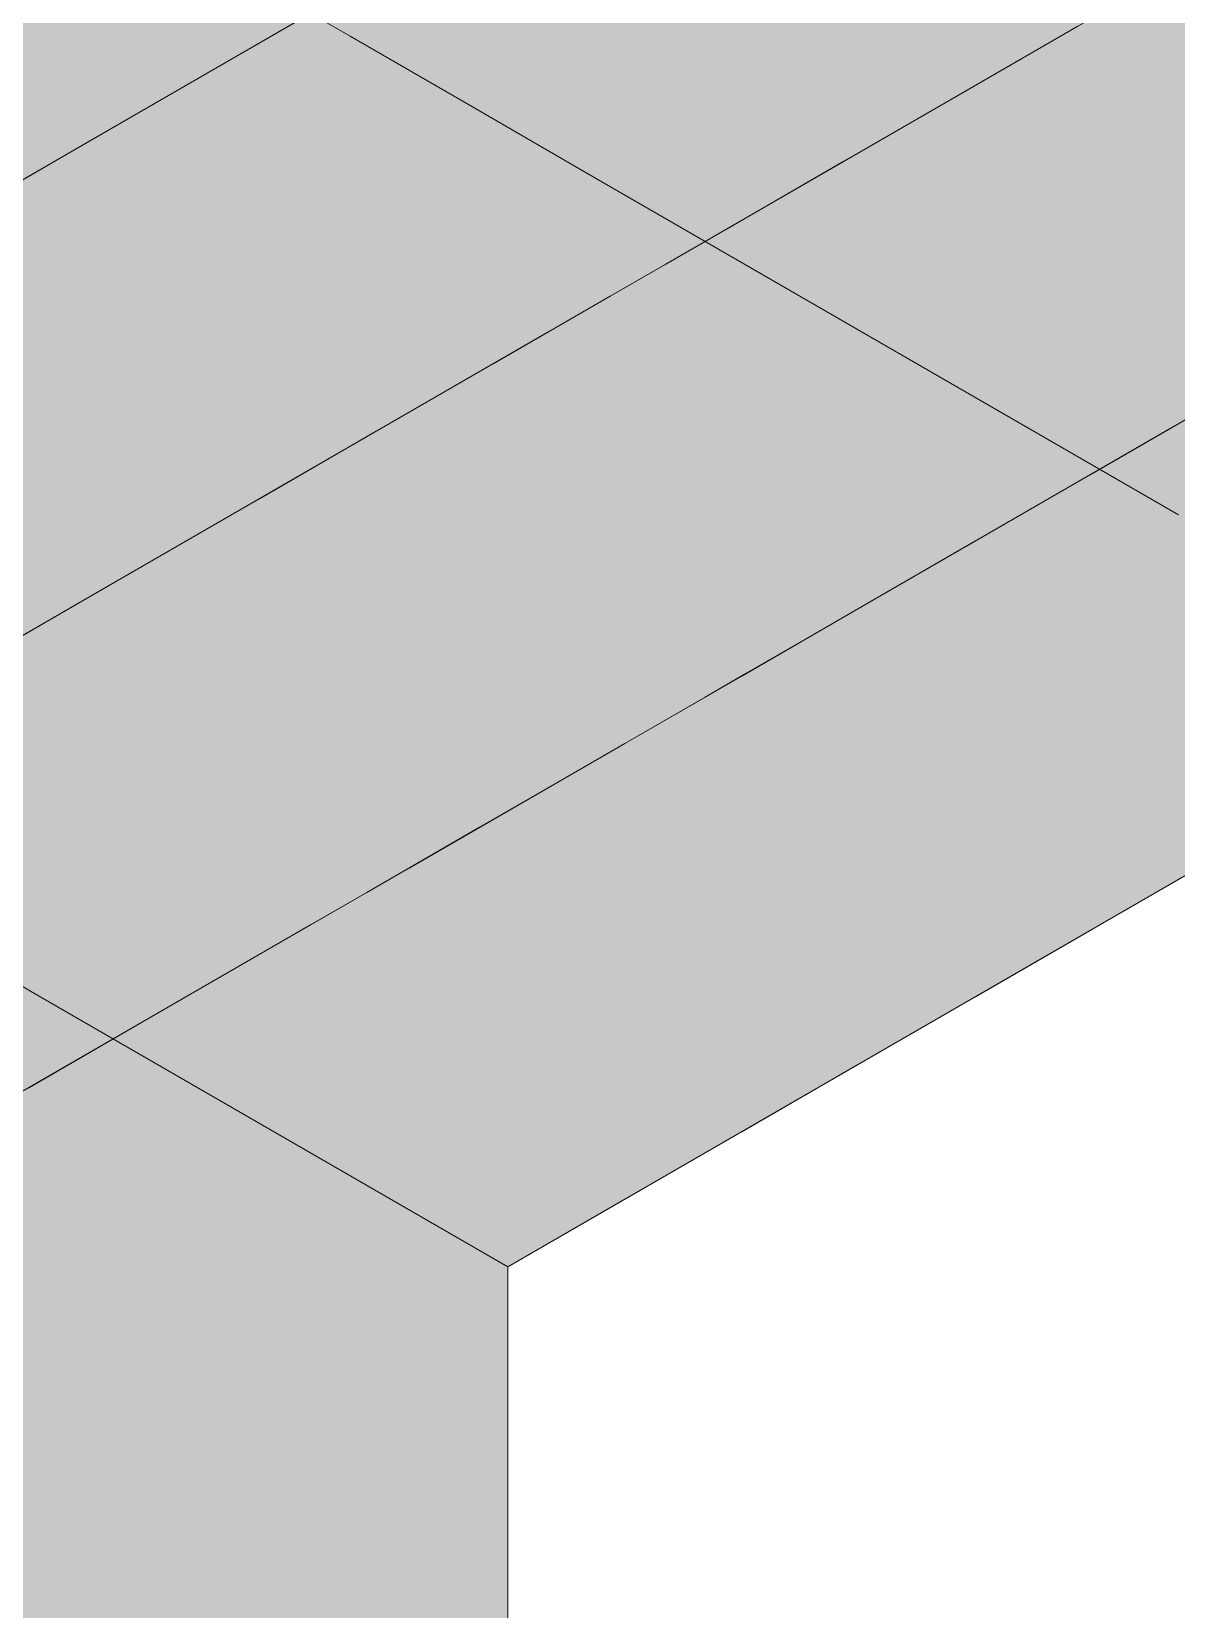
# Model space of a CAD drawing. Header units: metres. Extents: x 0 to 8.41, y 0 to 5.94.
# Drawn here: x 2.4636 to 2.7149, y 4.0548 to 4.401 of the extents above; entities that cross this region are included whole.
import ezdxf

# ---------------------------------------------------------------- set-up
doc = ezdxf.new("R2010")
doc.units = ezdxf.units.M
doc.header["$LTSCALE"] = 0.25
doc.layers.add('ISO-3D', color=7, linetype='CONTINUOUS', lineweight=13)
doc.layers.add('ISO-3D-ARISTAS', color=250, linetype='CONTINUOUS', lineweight=13)

msp = doc.modelspace()

# ---------------------------------------------------------------- linework, layer by layer
at = {"layer": 'ISO-3D', "true_color": 0x9e9d98}
for points in [[(2.53347, 4.4), (2.50749, 4.415), (2.53347, 4.42812), (2.50749, 4.44312)], [(2.58543, 4.39812), (2.55945, 4.41312), (2.58543, 4.42625), (2.55945, 4.44125)], [(2.63739, 4.39625), (2.61141, 4.41125), (2.63739, 4.42437), (2.61141, 4.43937)], [(2.68935, 4.39438), (2.66337, 4.40937), (2.68935, 4.4225), (2.66337, 4.4375)], [(2.55945, 4.385), (2.53347, 4.4), (2.55945, 4.41312), (2.53347, 4.42812)], [(2.61141, 4.38312), (2.58543, 4.39812), (2.61141, 4.41125), (2.58543, 4.42625)], [(2.66337, 4.38125), (2.63739, 4.39625), (2.66337, 4.40937), (2.63739, 4.42437)], [(2.71533, 4.37937), (2.68935, 4.39438), (2.71533, 4.4075), (2.68935, 4.4225)], [(2.58543, 4.37), (2.55945, 4.385), (2.58543, 4.39812), (2.55945, 4.41312)], [(2.63739, 4.36813), (2.61141, 4.38312), (2.63739, 4.39625), (2.61141, 4.41125)], [(2.68935, 4.36625), (2.66337, 4.38125), (2.68935, 4.39438), (2.66337, 4.40937)], [(2.61141, 4.355), (2.58543, 4.37), (2.61141, 4.38312), (2.58543, 4.39812)], [(2.66337, 4.35312), (2.63739, 4.36813), (2.66337, 4.38125), (2.63739, 4.39625)], [(2.71533, 4.35125), (2.68935, 4.36625), (2.71533, 4.37937), (2.68935, 4.39438)], [(2.63739, 4.34), (2.61141, 4.355), (2.63739, 4.36813), (2.61141, 4.38312)], [(2.68935, 4.33812), (2.66337, 4.35312), (2.68935, 4.36625), (2.66337, 4.38125)], [(2.66337, 4.325), (2.63739, 4.34), (2.66337, 4.35312), (2.63739, 4.36813)], [(2.71533, 4.32312), (2.68935, 4.33812), (2.71533, 4.35125), (2.68935, 4.36625)], [(2.68935, 4.31), (2.66337, 4.325), (2.68935, 4.33812), (2.66337, 4.35312)], [(2.71533, 4.295), (2.68935, 4.31), (2.71533, 4.32312), (2.68935, 4.33812)], [(2.46419, 4.165), (2.43821, 4.18), (2.46419, 4.19), (2.43821, 4.205)], [(2.49017, 4.15), (2.46419, 4.165), (2.49017, 4.175), (2.46419, 4.19)], [(2.46419, 4.14), (2.43821, 4.155), (2.46419, 4.165), (2.43821, 4.18)], [(2.51615, 4.135), (2.49017, 4.15), (2.51615, 4.16), (2.49017, 4.175)], [(2.49017, 4.125), (2.46419, 4.14), (2.49017, 4.15), (2.46419, 4.165)], [(2.54213, 4.12), (2.51615, 4.135), (2.54213, 4.145), (2.51615, 4.16)], [(2.46419, 4.115), (2.43821, 4.13), (2.46419, 4.14), (2.43821, 4.155)], [(2.51615, 4.11), (2.49017, 4.125), (2.51615, 4.135), (2.49017, 4.15)], [(2.56811, 4.105), (2.54213, 4.12), (2.56811, 4.13), (2.54213, 4.145)], [(2.49017, 4.1), (2.46419, 4.115), (2.49017, 4.125), (2.46419, 4.14)], [(2.54213, 4.095), (2.51615, 4.11), (2.54213, 4.12), (2.51615, 4.135)], [(2.46419, 4.09), (2.43821, 4.105), (2.46419, 4.115), (2.43821, 4.13)], [(2.51615, 4.085), (2.49017, 4.1), (2.51615, 4.11), (2.49017, 4.125)], [(2.56811, 4.08), (2.54213, 4.095), (2.56811, 4.105), (2.54213, 4.12)], [(2.49017, 4.075), (2.46419, 4.09), (2.49017, 4.1), (2.46419, 4.115)], [(2.54213, 4.07), (2.51615, 4.085), (2.54213, 4.095), (2.51615, 4.11)], [(2.46419, 4.06187), (2.43821, 4.07687), (2.46419, 4.09), (2.43821, 4.105)], [(2.51615, 4.06), (2.49017, 4.075), (2.51615, 4.085), (2.49017, 4.1)], [(2.56811, 4.055), (2.54213, 4.07), (2.56811, 4.08), (2.54213, 4.095)], [(2.49017, 4.04688), (2.46419, 4.06187), (2.49017, 4.075), (2.46419, 4.09)], [(2.54213, 4.045), (2.51615, 4.06), (2.54213, 4.07), (2.51615, 4.085)], [(2.46419, 4.03375), (2.43821, 4.04875), (2.46419, 4.06187), (2.43821, 4.07687)], [(2.51615, 4.03187), (2.49017, 4.04688), (2.51615, 4.06), (2.49017, 4.075)], [(2.56811, 4.03), (2.54213, 4.045), (2.56811, 4.055), (2.54213, 4.07)], [(2.49017, 4.01875), (2.46419, 4.03375), (2.49017, 4.04688), (2.46419, 4.06187)], [(2.54213, 4.01687), (2.51615, 4.03187), (2.54213, 4.045), (2.51615, 4.06)]]:
    msp.add_solid(points, dxfattribs=at)
at = {"layer": 'ISO-3D', "true_color": 0x8e8d88}
for points in [[(2.66754, 4.41241), (2.64188, 4.39759), (2.66754, 4.43741), (2.64188, 4.42259)], [(2.61622, 4.40778), (2.59056, 4.39296), (2.61622, 4.43278), (2.59056, 4.41796)], [(2.5649, 4.40315), (2.53924, 4.38833), (2.5649, 4.42815), (2.53924, 4.41333)], [(2.6932, 4.40222), (2.66754, 4.38741), (2.6932, 4.42722), (2.66754, 4.41241)], [(2.64188, 4.39759), (2.61622, 4.38278), (2.64188, 4.42259), (2.61622, 4.40778)], [(2.59056, 4.39296), (2.5649, 4.37815), (2.59056, 4.41796), (2.5649, 4.40315)], [(2.53924, 4.38833), (2.51358, 4.37352), (2.53924, 4.41333), (2.51358, 4.39852)], [(2.66754, 4.38741), (2.64188, 4.37259), (2.66754, 4.41241), (2.64188, 4.39759)], [(2.61622, 4.38278), (2.59056, 4.36796), (2.61622, 4.40778), (2.59056, 4.39296)], [(2.5649, 4.37815), (2.53924, 4.36333), (2.5649, 4.40315), (2.53924, 4.38833)], [(2.51358, 4.37352), (2.48792, 4.3587), (2.51358, 4.39852), (2.48792, 4.3837)], [(2.64188, 4.37259), (2.61622, 4.35778), (2.64188, 4.39759), (2.61622, 4.38278)], [(2.59056, 4.36796), (2.5649, 4.35315), (2.59056, 4.39296), (2.5649, 4.37815)], [(2.53924, 4.36333), (2.51358, 4.34852), (2.53924, 4.38833), (2.51358, 4.37352)], [(2.48792, 4.3587), (2.46226, 4.34389), (2.48792, 4.3837), (2.46226, 4.36889)], [(2.61622, 4.35778), (2.59056, 4.34296), (2.61622, 4.38278), (2.59056, 4.36796)], [(2.5649, 4.35315), (2.53924, 4.33833), (2.5649, 4.37815), (2.53924, 4.36333)], [(2.51358, 4.34852), (2.48792, 4.3337), (2.51358, 4.37352), (2.48792, 4.3587)], [(2.59056, 4.34296), (2.5649, 4.32815), (2.59056, 4.36796), (2.5649, 4.35315)], [(2.53924, 4.33833), (2.51358, 4.32352), (2.53924, 4.36333), (2.51358, 4.34852)], [(2.48792, 4.3337), (2.46226, 4.31889), (2.48792, 4.3587), (2.46226, 4.34389)], [(2.5649, 4.32815), (2.53924, 4.31333), (2.5649, 4.35315), (2.53924, 4.33833)], [(2.51358, 4.32352), (2.48792, 4.3087), (2.51358, 4.34852), (2.48792, 4.3337)], [(2.53924, 4.31333), (2.51358, 4.29852), (2.53924, 4.33833), (2.51358, 4.32352)], [(2.48792, 4.3087), (2.46226, 4.29389), (2.48792, 4.3337), (2.46226, 4.31889)], [(2.51358, 4.29852), (2.48792, 4.2837), (2.51358, 4.32352), (2.48792, 4.3087)], [(2.72207, 4.29222), (2.69641, 4.27741), (2.72207, 4.31889), (2.69641, 4.30407)], [(2.48792, 4.2837), (2.46226, 4.26889), (2.48792, 4.3087), (2.46226, 4.29389)], [(2.69641, 4.27741), (2.67075, 4.26259), (2.69641, 4.30407), (2.67075, 4.28926)], [(2.72207, 4.26556), (2.69641, 4.25074), (2.72207, 4.29222), (2.69641, 4.27741)], [(2.67075, 4.26259), (2.64509, 4.24778), (2.67075, 4.28926), (2.64509, 4.27444)], [(2.69641, 4.25074), (2.67075, 4.23593), (2.69641, 4.27741), (2.67075, 4.26259)], [(2.64509, 4.24778), (2.61943, 4.23296), (2.64509, 4.27444), (2.61943, 4.25963)], [(2.72207, 4.23889), (2.69641, 4.22407), (2.72207, 4.26556), (2.69641, 4.25074)], [(2.67075, 4.23593), (2.64509, 4.22111), (2.67075, 4.26259), (2.64509, 4.24778)], [(2.61943, 4.23296), (2.59377, 4.21815), (2.61943, 4.25963), (2.59377, 4.24481)], [(2.69641, 4.22407), (2.67075, 4.20926), (2.69641, 4.25074), (2.67075, 4.23593)], [(2.59377, 4.21815), (2.56811, 4.20333), (2.59377, 4.24481), (2.56811, 4.23)], [(2.64509, 4.22111), (2.61943, 4.2063), (2.64509, 4.24778), (2.61943, 4.23296)], [(2.72207, 4.21889), (2.69641, 4.20407), (2.72207, 4.23889), (2.69641, 4.22407)], [(2.67075, 4.20926), (2.64509, 4.19444), (2.67075, 4.23593), (2.64509, 4.22111)], [(2.61943, 4.2063), (2.59377, 4.19148), (2.61943, 4.23296), (2.59377, 4.21815)], [(2.56811, 4.20333), (2.54646, 4.19083), (2.56811, 4.23), (2.54646, 4.2175)], [(2.69641, 4.20407), (2.67075, 4.18926), (2.69641, 4.22407), (2.67075, 4.20926)], [(2.64509, 4.19444), (2.61943, 4.17963), (2.64509, 4.22111), (2.61943, 4.2063)], [(2.54646, 4.19083), (2.52481, 4.17833), (2.54646, 4.2175), (2.52481, 4.205)], [(2.59377, 4.19148), (2.56811, 4.17667), (2.59377, 4.21815), (2.56811, 4.20333)], [(2.67075, 4.18926), (2.64509, 4.17444), (2.67075, 4.20926), (2.64509, 4.19444)], [(2.52481, 4.17833), (2.50316, 4.16583), (2.52481, 4.205), (2.50316, 4.1925)], [(2.56811, 4.17667), (2.54646, 4.16417), (2.56811, 4.20333), (2.54646, 4.19083)], [(2.61943, 4.17963), (2.59377, 4.16481), (2.61943, 4.2063), (2.59377, 4.19148)], [(2.64509, 4.17444), (2.61943, 4.15963), (2.64509, 4.19444), (2.61943, 4.17963)], [(2.50316, 4.16583), (2.48151, 4.15333), (2.50316, 4.1925), (2.48151, 4.18)], [(2.54646, 4.16417), (2.52481, 4.15167), (2.54646, 4.19083), (2.52481, 4.17833)], [(2.59377, 4.16481), (2.56811, 4.15), (2.59377, 4.19148), (2.56811, 4.17667)], [(2.48151, 4.15333), (2.45986, 4.14083), (2.48151, 4.18), (2.45986, 4.1675)], [(2.61943, 4.15963), (2.59377, 4.14481), (2.61943, 4.17963), (2.59377, 4.16481)], [(2.52481, 4.15167), (2.50316, 4.13917), (2.52481, 4.17833), (2.50316, 4.16583)], [(2.56811, 4.15), (2.54646, 4.1375), (2.56811, 4.17667), (2.54646, 4.16417)], [(2.50316, 4.13917), (2.48151, 4.12667), (2.50316, 4.16583), (2.48151, 4.15333)], [(2.54646, 4.1375), (2.52481, 4.125), (2.54646, 4.16417), (2.52481, 4.15167)], [(2.59377, 4.14481), (2.56811, 4.13), (2.59377, 4.16481), (2.56811, 4.15)], [(2.48151, 4.12667), (2.45986, 4.11417), (2.48151, 4.15333), (2.45986, 4.14083)], [(2.52481, 4.125), (2.50316, 4.1125), (2.52481, 4.15167), (2.50316, 4.13917)], [(2.56811, 4.13), (2.54646, 4.1175), (2.56811, 4.15), (2.54646, 4.1375)], [(2.50316, 4.1125), (2.48151, 4.1), (2.50316, 4.13917), (2.48151, 4.12667)], [(2.54646, 4.1175), (2.52481, 4.105), (2.54646, 4.1375), (2.52481, 4.125)], [(2.56811, 4.10105), (2.54646, 4.08855), (2.56811, 4.13), (2.54646, 4.1175)], [(2.48151, 4.1), (2.45986, 4.0875), (2.48151, 4.12667), (2.45986, 4.11417)], [(2.52481, 4.105), (2.50316, 4.0925), (2.52481, 4.125), (2.50316, 4.1125)], [(2.54646, 4.08855), (2.52481, 4.07605), (2.54646, 4.1175), (2.52481, 4.105)], [(2.50316, 4.0925), (2.48151, 4.08), (2.50316, 4.1125), (2.48151, 4.1)], [(2.52481, 4.07605), (2.50316, 4.06355), (2.52481, 4.105), (2.50316, 4.0925)], [(2.48151, 4.08), (2.45986, 4.0675), (2.48151, 4.1), (2.45986, 4.0875)], [(2.56811, 4.07211), (2.54646, 4.05961), (2.56811, 4.10105), (2.54646, 4.08855)], [(2.50316, 4.06355), (2.48151, 4.05105), (2.50316, 4.0925), (2.48151, 4.08)], [(2.54646, 4.05961), (2.52481, 4.04711), (2.54646, 4.08855), (2.52481, 4.07605)], [(2.48151, 4.05105), (2.45986, 4.03855), (2.48151, 4.08), (2.45986, 4.0675)], [(2.52481, 4.04711), (2.50316, 4.03461), (2.52481, 4.07605), (2.50316, 4.06355)], [(2.56811, 4.04316), (2.54646, 4.03066), (2.56811, 4.07211), (2.54646, 4.05961)], [(2.50316, 4.03461), (2.48151, 4.02211), (2.50316, 4.06355), (2.48151, 4.05105)], [(2.54646, 4.03066), (2.52481, 4.01816), (2.54646, 4.05961), (2.52481, 4.04711)]]:
    msp.add_solid(points, dxfattribs=at)
at = {"layer": 'ISO-3D', "true_color": 0xb0aea8}
for points in [[(2.54117, 4.41444), (2.51759, 4.40083), (2.51642, 4.42873), (2.49285, 4.41512)], [(2.4945, 4.4125), (2.46852, 4.3975), (2.47285, 4.425), (2.44687, 4.41)], [(2.54213, 4.415), (2.51615, 4.4), (2.52048, 4.4275), (2.4945, 4.4125)], [(2.55512, 4.4125), (2.53347, 4.4), (2.52914, 4.4275), (2.50749, 4.415)], [(2.58948, 4.41377), (2.56591, 4.40016), (2.56474, 4.42806), (2.54117, 4.41444)], [(2.60275, 4.41), (2.5811, 4.3975), (2.57677, 4.425), (2.55512, 4.4125)], [(2.6378, 4.4131), (2.61423, 4.39948), (2.61306, 4.42738), (2.58948, 4.41377)], [(2.68612, 4.41242), (2.66255, 4.39881), (2.66138, 4.42671), (2.6378, 4.4131)], [(2.73444, 4.41175), (2.71087, 4.39813), (2.7097, 4.42603), (2.68612, 4.41242)], [(2.65038, 4.4075), (2.62873, 4.395), (2.6244, 4.4225), (2.60275, 4.41)], [(2.70667, 4.41), (2.68069, 4.395), (2.68502, 4.4225), (2.65904, 4.4075)], [(2.57677, 4.405), (2.55079, 4.39), (2.55079, 4.42), (2.52481, 4.405)], [(2.62873, 4.405), (2.60275, 4.39), (2.60275, 4.42), (2.57677, 4.405)], [(2.65904, 4.4075), (2.63306, 4.3925), (2.63739, 4.42), (2.61141, 4.405)], [(2.68069, 4.405), (2.65471, 4.39), (2.65471, 4.42), (2.62873, 4.405)], [(2.69801, 4.405), (2.67636, 4.3925), (2.67203, 4.42), (2.65038, 4.4075)], [(2.73265, 4.405), (2.70667, 4.39), (2.70667, 4.42), (2.68069, 4.405)], [(2.46927, 4.40151), (2.4457, 4.3879), (2.44453, 4.41579), (2.42095, 4.40218)], [(2.51759, 4.40083), (2.49402, 4.38722), (2.49285, 4.41512), (2.46927, 4.40151)], [(2.56378, 4.4025), (2.5378, 4.3875), (2.54213, 4.415), (2.51615, 4.4)], [(2.56591, 4.40016), (2.54233, 4.38655), (2.54117, 4.41444), (2.51759, 4.40083)], [(2.61141, 4.405), (2.58543, 4.39), (2.58976, 4.4175), (2.56378, 4.4025)], [(2.74564, 4.4025), (2.72399, 4.39), (2.71966, 4.4175), (2.69801, 4.405)], [(2.51615, 4.4), (2.49017, 4.385), (2.4945, 4.4125), (2.46852, 4.3975)], [(2.5811, 4.3975), (2.55945, 4.385), (2.55512, 4.4125), (2.53347, 4.4)], [(2.61423, 4.39948), (2.59065, 4.38587), (2.58948, 4.41377), (2.56591, 4.40016)], [(2.66255, 4.39881), (2.63897, 4.3852), (2.6378, 4.4131), (2.61423, 4.39948)], [(2.71087, 4.39813), (2.68729, 4.38452), (2.68612, 4.41242), (2.66255, 4.39881)], [(2.75918, 4.39746), (2.73561, 4.38385), (2.73444, 4.41175), (2.71087, 4.39813)], [(2.46852, 4.3975), (2.44254, 4.3825), (2.44687, 4.41), (2.42088, 4.395)], [(2.62873, 4.395), (2.60708, 4.3825), (2.60275, 4.41), (2.5811, 4.3975)], [(2.55079, 4.39), (2.52481, 4.375), (2.52481, 4.405), (2.49883, 4.39)], [(2.60275, 4.39), (2.57677, 4.375), (2.57677, 4.405), (2.55079, 4.39)], [(2.63306, 4.3925), (2.60708, 4.3775), (2.61141, 4.405), (2.58543, 4.39)], [(2.65471, 4.39), (2.62873, 4.375), (2.62873, 4.405), (2.60275, 4.39)], [(2.67636, 4.3925), (2.65471, 4.38), (2.65038, 4.4075), (2.62873, 4.395)], [(2.68069, 4.395), (2.65471, 4.38), (2.65904, 4.4075), (2.63306, 4.3925)], [(2.70667, 4.39), (2.68069, 4.375), (2.68069, 4.405), (2.65471, 4.39)], [(2.72399, 4.39), (2.70234, 4.3775), (2.69801, 4.405), (2.67636, 4.3925)], [(2.75863, 4.39), (2.73265, 4.375), (2.73265, 4.405), (2.70667, 4.39)], [(2.49402, 4.38722), (2.47044, 4.37361), (2.46927, 4.40151), (2.4457, 4.3879)], [(2.54233, 4.38655), (2.51876, 4.37294), (2.51759, 4.40083), (2.49402, 4.38722)], [(2.58543, 4.39), (2.55945, 4.375), (2.56378, 4.4025), (2.5378, 4.3875)], [(2.49017, 4.385), (2.46419, 4.37), (2.46852, 4.3975), (2.44254, 4.3825)], [(2.5378, 4.3875), (2.51182, 4.3725), (2.51615, 4.4), (2.49017, 4.385)], [(2.59065, 4.38587), (2.56708, 4.37226), (2.56591, 4.40016), (2.54233, 4.38655)], [(2.60708, 4.3825), (2.58543, 4.37), (2.5811, 4.3975), (2.55945, 4.385)], [(2.63897, 4.3852), (2.6154, 4.37159), (2.61423, 4.39948), (2.59065, 4.38587)], [(2.68729, 4.38452), (2.66372, 4.37091), (2.66255, 4.39881), (2.63897, 4.3852)], [(2.73561, 4.38385), (2.71203, 4.37024), (2.71087, 4.39813), (2.68729, 4.38452)], [(2.65471, 4.38), (2.63306, 4.3675), (2.62873, 4.395), (2.60708, 4.3825)], [(2.65471, 4.38), (2.62873, 4.365), (2.63306, 4.3925), (2.60708, 4.3775)], [(2.70234, 4.3775), (2.68069, 4.365), (2.67636, 4.3925), (2.65471, 4.38)], [(2.47044, 4.37361), (2.44687, 4.36), (2.4457, 4.3879), (2.42212, 4.37429)], [(2.51876, 4.37294), (2.49518, 4.35933), (2.49402, 4.38722), (2.47044, 4.37361)], [(2.52481, 4.375), (2.49883, 4.36), (2.49883, 4.39), (2.47285, 4.375)], [(2.55945, 4.375), (2.53347, 4.36), (2.5378, 4.3875), (2.51182, 4.3725)], [(2.57677, 4.375), (2.55079, 4.36), (2.55079, 4.39), (2.52481, 4.375)], [(2.60708, 4.3775), (2.5811, 4.3625), (2.58543, 4.39), (2.55945, 4.375)], [(2.62873, 4.375), (2.60275, 4.36), (2.60275, 4.39), (2.57677, 4.375)], [(2.68069, 4.375), (2.65471, 4.36), (2.65471, 4.39), (2.62873, 4.375)], [(2.73265, 4.375), (2.70667, 4.36), (2.70667, 4.39), (2.68069, 4.375)], [(2.74997, 4.375), (2.72832, 4.3625), (2.72399, 4.39), (2.70234, 4.3775)], [(2.51182, 4.3725), (2.48584, 4.3575), (2.49017, 4.385), (2.46419, 4.37)], [(2.56708, 4.37226), (2.5435, 4.35865), (2.54233, 4.38655), (2.51876, 4.37294)], [(2.6154, 4.37159), (2.59182, 4.35798), (2.59065, 4.38587), (2.56708, 4.37226)], [(2.66372, 4.37091), (2.64014, 4.3573), (2.63897, 4.3852), (2.6154, 4.37159)], [(2.71203, 4.37024), (2.68846, 4.35663), (2.68729, 4.38452), (2.66372, 4.37091)], [(2.76035, 4.36956), (2.73678, 4.35595), (2.73561, 4.38385), (2.71203, 4.37024)], [(2.46419, 4.37), (2.43821, 4.355), (2.44254, 4.3825), (2.41655, 4.3675)], [(2.63306, 4.3675), (2.61141, 4.355), (2.60708, 4.3825), (2.58543, 4.37)], [(2.68069, 4.365), (2.65904, 4.3525), (2.65471, 4.38), (2.63306, 4.3675)], [(2.62873, 4.365), (2.60275, 4.35), (2.60708, 4.3775), (2.5811, 4.3625)], [(2.72832, 4.3625), (2.70667, 4.35), (2.70234, 4.3775), (2.68069, 4.365)], [(2.49883, 4.36), (2.47285, 4.345), (2.47285, 4.375), (2.44687, 4.36)], [(2.49518, 4.35933), (2.47161, 4.34571), (2.47044, 4.37361), (2.44687, 4.36)], [(2.5435, 4.35865), (2.51993, 4.34504), (2.51876, 4.37294), (2.49518, 4.35933)], [(2.55079, 4.36), (2.52481, 4.345), (2.52481, 4.375), (2.49883, 4.36)], [(2.5811, 4.3625), (2.55512, 4.3475), (2.55945, 4.375), (2.53347, 4.36)], [(2.60275, 4.36), (2.57677, 4.345), (2.57677, 4.375), (2.55079, 4.36)], [(2.65471, 4.36), (2.62873, 4.345), (2.62873, 4.375), (2.60275, 4.36)], [(2.70667, 4.36), (2.68069, 4.345), (2.68069, 4.375), (2.65471, 4.36)], [(2.75863, 4.36), (2.73265, 4.345), (2.73265, 4.375), (2.70667, 4.36)], [(2.48584, 4.3575), (2.45986, 4.3425), (2.46419, 4.37), (2.43821, 4.355)], [(2.53347, 4.36), (2.50749, 4.345), (2.51182, 4.3725), (2.48584, 4.3575)], [(2.59182, 4.35798), (2.56825, 4.34437), (2.56708, 4.37226), (2.5435, 4.35865)], [(2.64014, 4.3573), (2.61657, 4.34369), (2.6154, 4.37159), (2.59182, 4.35798)], [(2.68846, 4.35663), (2.66488, 4.34302), (2.66372, 4.37091), (2.64014, 4.3573)], [(2.73678, 4.35595), (2.7132, 4.34234), (2.71203, 4.37024), (2.68846, 4.35663)], [(2.65904, 4.3525), (2.63739, 4.34), (2.63306, 4.3675), (2.61141, 4.355)], [(2.60275, 4.35), (2.57677, 4.335), (2.5811, 4.3625), (2.55512, 4.3475)], [(2.70667, 4.35), (2.68502, 4.3375), (2.68069, 4.365), (2.65904, 4.3525)], [(2.7543, 4.3475), (2.73265, 4.335), (2.72832, 4.3625), (2.70667, 4.35)], [(2.47285, 4.345), (2.44687, 4.33), (2.44687, 4.36), (2.42088, 4.345)], [(2.47161, 4.34571), (2.46295, 4.34071), (2.44687, 4.36), (2.43821, 4.355)], [(2.51993, 4.34504), (2.49635, 4.33143), (2.49518, 4.35933), (2.47161, 4.34571)], [(2.52481, 4.345), (2.49883, 4.33), (2.49883, 4.36), (2.47285, 4.345)], [(2.55512, 4.3475), (2.52914, 4.3325), (2.53347, 4.36), (2.50749, 4.345)], [(2.57677, 4.345), (2.55079, 4.33), (2.55079, 4.36), (2.52481, 4.345)], [(2.62873, 4.345), (2.60275, 4.33), (2.60275, 4.36), (2.57677, 4.345)], [(2.68069, 4.345), (2.65471, 4.33), (2.65471, 4.36), (2.62873, 4.345)], [(2.73265, 4.345), (2.70667, 4.33), (2.70667, 4.36), (2.68069, 4.345)], [(2.50749, 4.345), (2.48151, 4.33), (2.48584, 4.3575), (2.45986, 4.3425)], [(2.56825, 4.34437), (2.54467, 4.33075), (2.5435, 4.35865), (2.51993, 4.34504)], [(2.61657, 4.34369), (2.59299, 4.33008), (2.59182, 4.35798), (2.56825, 4.34437)], [(2.66488, 4.34302), (2.64131, 4.3294), (2.64014, 4.3573), (2.61657, 4.34369)], [(2.7132, 4.34234), (2.68963, 4.32873), (2.68846, 4.35663), (2.66488, 4.34302)], [(2.76152, 4.34167), (2.73795, 4.32806), (2.73678, 4.35595), (2.7132, 4.34234)], [(2.68502, 4.3375), (2.66337, 4.325), (2.65904, 4.3525), (2.63739, 4.34)], [(2.73265, 4.335), (2.711, 4.3225), (2.70667, 4.35), (2.68502, 4.3375)], [(2.49635, 4.33143), (2.48769, 4.32643), (2.47161, 4.34571), (2.46295, 4.34071)], [(2.57677, 4.335), (2.55079, 4.32), (2.55512, 4.3475), (2.52914, 4.3325)], [(2.48151, 4.33), (2.45553, 4.315), (2.45986, 4.3425), (2.43387, 4.3275)], [(2.49883, 4.33), (2.47285, 4.315), (2.47285, 4.345), (2.44687, 4.33)], [(2.52914, 4.3325), (2.50316, 4.3175), (2.50749, 4.345), (2.48151, 4.33)], [(2.54467, 4.33075), (2.5211, 4.31714), (2.51993, 4.34504), (2.49635, 4.33143)], [(2.55079, 4.33), (2.52481, 4.315), (2.52481, 4.345), (2.49883, 4.33)], [(2.59299, 4.33008), (2.56941, 4.31647), (2.56825, 4.34437), (2.54467, 4.33075)], [(2.60275, 4.33), (2.57677, 4.315), (2.57677, 4.345), (2.55079, 4.33)], [(2.64131, 4.3294), (2.61773, 4.31579), (2.61657, 4.34369), (2.59299, 4.33008)], [(2.65471, 4.33), (2.62873, 4.315), (2.62873, 4.345), (2.60275, 4.33)], [(2.68963, 4.32873), (2.66605, 4.31512), (2.66488, 4.34302), (2.64131, 4.3294)], [(2.70667, 4.33), (2.68069, 4.315), (2.68069, 4.345), (2.65471, 4.33)], [(2.73795, 4.32806), (2.71437, 4.31444), (2.7132, 4.34234), (2.68963, 4.32873)], [(2.75863, 4.33), (2.73265, 4.315), (2.73265, 4.345), (2.70667, 4.33)], [(2.48769, 4.32643), (2.46295, 4.31214), (2.46295, 4.34071), (2.43821, 4.32643)], [(2.711, 4.3225), (2.68935, 4.31), (2.68502, 4.3375), (2.66337, 4.325)], [(2.75863, 4.32), (2.73698, 4.3075), (2.73265, 4.335), (2.711, 4.3225)], [(2.5211, 4.31714), (2.51244, 4.31214), (2.49635, 4.33143), (2.48769, 4.32643)], [(2.55079, 4.32), (2.52481, 4.305), (2.52914, 4.3325), (2.50316, 4.3175)], [(2.47285, 4.315), (2.44687, 4.3), (2.44687, 4.33), (2.42088, 4.315)], [(2.50316, 4.3175), (2.47718, 4.3025), (2.48151, 4.33), (2.45553, 4.315)], [(2.52481, 4.315), (2.49883, 4.3), (2.49883, 4.33), (2.47285, 4.315)], [(2.56941, 4.31647), (2.54584, 4.30286), (2.54467, 4.33075), (2.5211, 4.31714)], [(2.57677, 4.315), (2.55079, 4.3), (2.55079, 4.33), (2.52481, 4.315)], [(2.61773, 4.31579), (2.59416, 4.30218), (2.59299, 4.33008), (2.56941, 4.31647)], [(2.62873, 4.315), (2.60275, 4.3), (2.60275, 4.33), (2.57677, 4.315)], [(2.66605, 4.31512), (2.64248, 4.30151), (2.64131, 4.3294), (2.61773, 4.31579)], [(2.68069, 4.315), (2.65471, 4.3), (2.65471, 4.33), (2.62873, 4.315)], [(2.71437, 4.31444), (2.6908, 4.30083), (2.68963, 4.32873), (2.66605, 4.31512)], [(2.73265, 4.315), (2.70667, 4.3), (2.70667, 4.33), (2.68069, 4.315)], [(2.51244, 4.31214), (2.48769, 4.29786), (2.48769, 4.32643), (2.46295, 4.31214)], [(2.73698, 4.3075), (2.71533, 4.295), (2.711, 4.3225), (2.68935, 4.31)], [(2.52481, 4.305), (2.49883, 4.29), (2.50316, 4.3175), (2.47718, 4.3025)], [(2.47718, 4.3025), (2.4512, 4.2875), (2.45553, 4.315), (2.42954, 4.3)], [(2.49883, 4.3), (2.47285, 4.285), (2.47285, 4.315), (2.44687, 4.3)], [(2.55079, 4.3), (2.52481, 4.285), (2.52481, 4.315), (2.49883, 4.3)], [(2.54584, 4.30286), (2.53718, 4.29786), (2.5211, 4.31714), (2.51244, 4.31214)], [(2.59416, 4.30218), (2.57058, 4.28857), (2.56941, 4.31647), (2.54584, 4.30286)], [(2.60275, 4.3), (2.57677, 4.285), (2.57677, 4.315), (2.55079, 4.3)], [(2.64248, 4.30151), (2.6189, 4.2879), (2.61773, 4.31579), (2.59416, 4.30218)], [(2.65471, 4.3), (2.62873, 4.285), (2.62873, 4.315), (2.60275, 4.3)], [(2.6908, 4.30083), (2.66722, 4.28722), (2.66605, 4.31512), (2.64248, 4.30151)], [(2.70667, 4.3), (2.68069, 4.285), (2.68069, 4.315), (2.65471, 4.3)], [(2.75863, 4.3), (2.73265, 4.285), (2.73265, 4.315), (2.70667, 4.3)], [(2.48769, 4.29786), (2.46295, 4.28357), (2.46295, 4.31214), (2.43821, 4.29786)], [(2.53718, 4.29786), (2.51244, 4.28357), (2.51244, 4.31214), (2.48769, 4.29786)], [(2.49883, 4.29), (2.47285, 4.275), (2.47718, 4.3025), (2.4512, 4.2875)], [(2.57058, 4.28857), (2.56192, 4.28357), (2.54584, 4.30286), (2.53718, 4.29786)], [(2.6189, 4.2879), (2.59533, 4.27429), (2.59416, 4.30218), (2.57058, 4.28857)], [(2.66722, 4.28722), (2.64365, 4.27361), (2.64248, 4.30151), (2.6189, 4.2879)], [(2.47285, 4.285), (2.4512, 4.2725), (2.44687, 4.3), (2.42521, 4.2875)], [(2.51244, 4.28357), (2.48769, 4.26929), (2.48769, 4.29786), (2.46295, 4.28357)], [(2.52481, 4.285), (2.49883, 4.27), (2.49883, 4.3), (2.47285, 4.285)], [(2.56192, 4.28357), (2.53718, 4.26929), (2.53718, 4.29786), (2.51244, 4.28357)], [(2.57677, 4.285), (2.55079, 4.27), (2.55079, 4.3), (2.52481, 4.285)], [(2.62873, 4.285), (2.60275, 4.27), (2.60275, 4.3), (2.57677, 4.285)], [(2.68069, 4.285), (2.65471, 4.27), (2.65471, 4.3), (2.62873, 4.285)], [(2.73265, 4.285), (2.70667, 4.27), (2.70667, 4.3), (2.68069, 4.285)], [(2.47285, 4.275), (2.44687, 4.26), (2.4512, 4.2875), (2.42521, 4.2725)], [(2.59533, 4.27429), (2.58667, 4.26929), (2.57058, 4.28857), (2.56192, 4.28357)], [(2.64365, 4.27361), (2.62007, 4.26), (2.6189, 4.2879), (2.59533, 4.27429)], [(2.48769, 4.26929), (2.46295, 4.255), (2.46295, 4.28357), (2.43821, 4.26929)], [(2.49883, 4.27), (2.47718, 4.2575), (2.47285, 4.285), (2.4512, 4.2725)], [(2.53718, 4.26929), (2.51244, 4.255), (2.51244, 4.28357), (2.48769, 4.26929)], [(2.55079, 4.27), (2.52481, 4.255), (2.52481, 4.285), (2.49883, 4.27)], [(2.58667, 4.26929), (2.56192, 4.255), (2.56192, 4.28357), (2.53718, 4.26929)], [(2.60275, 4.27), (2.57677, 4.255), (2.57677, 4.285), (2.55079, 4.27)], [(2.65471, 4.27), (2.62873, 4.255), (2.62873, 4.285), (2.60275, 4.27)], [(2.70667, 4.27), (2.68069, 4.255), (2.68069, 4.285), (2.65471, 4.27)], [(2.75863, 4.27), (2.73265, 4.255), (2.73265, 4.285), (2.70667, 4.27)], [(2.47718, 4.2575), (2.45553, 4.245), (2.4512, 4.2725), (2.42954, 4.26)], [(2.62007, 4.26), (2.61141, 4.255), (2.59533, 4.27429), (2.58667, 4.26929)], [(2.51244, 4.255), (2.48769, 4.24071), (2.48769, 4.26929), (2.46295, 4.255)], [(2.52481, 4.255), (2.50316, 4.2425), (2.49883, 4.27), (2.47718, 4.2575)], [(2.56192, 4.255), (2.53718, 4.24071), (2.53718, 4.26929), (2.51244, 4.255)], [(2.57677, 4.255), (2.55079, 4.24), (2.55079, 4.27), (2.52481, 4.255)], [(2.61141, 4.255), (2.58667, 4.24071), (2.58667, 4.26929), (2.56192, 4.255)], [(2.62873, 4.255), (2.60275, 4.24), (2.60275, 4.27), (2.57677, 4.255)], [(2.68069, 4.255), (2.65471, 4.24), (2.65471, 4.27), (2.62873, 4.255)], [(2.73265, 4.255), (2.70667, 4.24), (2.70667, 4.27), (2.68069, 4.255)], [(2.50316, 4.2425), (2.48151, 4.23), (2.47718, 4.2575), (2.45553, 4.245)], [(2.48769, 4.24071), (2.46295, 4.22643), (2.46295, 4.255), (2.43821, 4.24071)], [(2.53718, 4.24071), (2.51244, 4.22643), (2.51244, 4.255), (2.48769, 4.24071)], [(2.55079, 4.24), (2.52914, 4.2275), (2.52481, 4.255), (2.50316, 4.2425)], [(2.58667, 4.24071), (2.56192, 4.22643), (2.56192, 4.255), (2.53718, 4.24071)], [(2.60275, 4.24), (2.57677, 4.225), (2.57677, 4.255), (2.55079, 4.24)], [(2.65471, 4.24), (2.62873, 4.225), (2.62873, 4.255), (2.60275, 4.24)], [(2.70667, 4.24), (2.68069, 4.225), (2.68069, 4.255), (2.65471, 4.24)], [(2.75863, 4.24), (2.73265, 4.225), (2.73265, 4.255), (2.70667, 4.24)], [(2.48151, 4.23), (2.45986, 4.2175), (2.45553, 4.245), (2.43387, 4.2325)], [(2.52914, 4.2275), (2.50749, 4.215), (2.50316, 4.2425), (2.48151, 4.23)], [(2.51244, 4.22643), (2.48769, 4.21214), (2.48769, 4.24071), (2.46295, 4.22643)], [(2.56192, 4.22643), (2.53718, 4.21214), (2.53718, 4.24071), (2.51244, 4.22643)], [(2.57677, 4.225), (2.55512, 4.2125), (2.55079, 4.24), (2.52914, 4.2275)], [(2.62873, 4.225), (2.60275, 4.21), (2.60275, 4.24), (2.57677, 4.225)], [(2.68069, 4.225), (2.65471, 4.21), (2.65471, 4.24), (2.62873, 4.225)], [(2.73265, 4.225), (2.70667, 4.21), (2.70667, 4.24), (2.68069, 4.225)], [(2.50749, 4.215), (2.48584, 4.2025), (2.48151, 4.23), (2.45986, 4.2175)], [(2.55512, 4.2125), (2.53347, 4.2), (2.52914, 4.2275), (2.50749, 4.215)], [(2.48769, 4.21214), (2.46295, 4.19786), (2.46295, 4.22643), (2.43821, 4.21214)], [(2.53718, 4.21214), (2.51244, 4.19786), (2.51244, 4.22643), (2.48769, 4.21214)], [(2.60275, 4.21), (2.5811, 4.1975), (2.57677, 4.225), (2.55512, 4.2125)], [(2.65471, 4.21), (2.62873, 4.195), (2.62873, 4.225), (2.60275, 4.21)], [(2.70667, 4.21), (2.68069, 4.195), (2.68069, 4.225), (2.65471, 4.21)], [(2.48584, 4.2025), (2.46419, 4.19), (2.45986, 4.2175), (2.43821, 4.205)], [(2.53347, 4.2), (2.51182, 4.1875), (2.50749, 4.215), (2.48584, 4.2025)], [(2.51244, 4.19786), (2.48769, 4.18357), (2.48769, 4.21214), (2.46295, 4.19786)], [(2.5811, 4.1975), (2.55945, 4.185), (2.55512, 4.2125), (2.53347, 4.2)], [(2.62873, 4.195), (2.60708, 4.1825), (2.60275, 4.21), (2.5811, 4.1975)], [(2.68069, 4.195), (2.65471, 4.18), (2.65471, 4.21), (2.62873, 4.195)], [(2.51182, 4.1875), (2.49017, 4.175), (2.48584, 4.2025), (2.46419, 4.19)], [(2.55945, 4.185), (2.5378, 4.1725), (2.53347, 4.2), (2.51182, 4.1875)], [(2.48769, 4.18357), (2.46295, 4.16929), (2.46295, 4.19786), (2.43821, 4.18357)], [(2.60708, 4.1825), (2.58543, 4.17), (2.5811, 4.1975), (2.55945, 4.185)], [(2.65471, 4.18), (2.63306, 4.1675), (2.62873, 4.195), (2.60708, 4.1825)], [(2.5378, 4.1725), (2.51615, 4.16), (2.51182, 4.1875), (2.49017, 4.175)], [(2.58543, 4.17), (2.56378, 4.1575), (2.55945, 4.185), (2.5378, 4.1725)], [(2.63306, 4.1675), (2.61141, 4.155), (2.60708, 4.1825), (2.58543, 4.17)], [(2.56378, 4.1575), (2.54213, 4.145), (2.5378, 4.1725), (2.51615, 4.16)], [(2.61141, 4.155), (2.58976, 4.1425), (2.58543, 4.17), (2.56378, 4.1575)], [(2.58976, 4.1425), (2.56811, 4.13), (2.56378, 4.1575), (2.54213, 4.145)]]:
    msp.add_solid(points, dxfattribs=at)
at = {"layer": 'ISO-3D-ARISTAS', "color": 250}
for p, q in [((2.53347, 4.4), (2.50749, 4.415)), ((2.53347, 4.4), (2.50749, 4.415)), ((2.51358, 4.39852), (2.53924, 4.41333)), ((2.70667, 4.41), (2.68069, 4.395)), ((2.49883, 4.39), (2.52481, 4.405)), ((2.6932, 4.40222), (2.66754, 4.38741)), ((2.48792, 4.3837), (2.51358, 4.39852)), ((2.55945, 4.385), (2.53347, 4.4)), ((2.55945, 4.385), (2.53347, 4.4)), ((2.68069, 4.395), (2.65471, 4.38)), ((2.47285, 4.375), (2.49883, 4.39)), ((2.66754, 4.38741), (2.64188, 4.37259)), ((2.46226, 4.36889), (2.48792, 4.3837)), ((2.58543, 4.37), (2.55945, 4.385)), ((2.58543, 4.37), (2.55945, 4.385)), ((2.65471, 4.38), (2.62873, 4.365)), ((2.44687, 4.36), (2.47285, 4.375)), ((2.61141, 4.355), (2.58543, 4.37)), ((2.61141, 4.355), (2.58543, 4.37)), ((2.64188, 4.37259), (2.61622, 4.35778)), ((2.62873, 4.365), (2.60275, 4.35)), ((2.61622, 4.35778), (2.59056, 4.34296)), ((2.63739, 4.34), (2.61141, 4.355)), ((2.63739, 4.34), (2.61141, 4.355)), ((2.60275, 4.35), (2.57677, 4.335)), ((2.59056, 4.34296), (2.5649, 4.32815)), ((2.66337, 4.325), (2.63739, 4.34)), ((2.66337, 4.325), (2.63739, 4.34)), ((2.57677, 4.335), (2.55079, 4.32)), ((2.5649, 4.32815), (2.53924, 4.31333)), ((2.73795, 4.32806), (2.71437, 4.31444)), ((2.68935, 4.31), (2.66337, 4.325)), ((2.68935, 4.31), (2.66337, 4.325)), ((2.55079, 4.32), (2.52481, 4.305)), ((2.69641, 4.30407), (2.72207, 4.31889)), ((2.71437, 4.31444), (2.6908, 4.30083)), ((2.53924, 4.31333), (2.51358, 4.29852)), ((2.71533, 4.295), (2.68935, 4.31)), ((2.71533, 4.295), (2.68935, 4.31)), ((2.52481, 4.305), (2.49883, 4.29)), ((2.67075, 4.28926), (2.69641, 4.30407)), ((2.6908, 4.30083), (2.66722, 4.28722)), ((2.51358, 4.29852), (2.48792, 4.2837)), ((2.49883, 4.29), (2.47285, 4.275)), ((2.66722, 4.28722), (2.64365, 4.27361)), ((2.64509, 4.27444), (2.67075, 4.28926)), ((2.48792, 4.2837), (2.46226, 4.26889)), ((2.47285, 4.275), (2.44687, 4.26)), ((2.61943, 4.25963), (2.64509, 4.27444)), ((2.64365, 4.27361), (2.62007, 4.26)), ((2.59377, 4.24481), (2.61943, 4.25963)), ((2.62007, 4.26), (2.61141, 4.255)), ((2.61141, 4.255), (2.58667, 4.24071)), ((2.56811, 4.23), (2.59377, 4.24481)), ((2.58667, 4.24071), (2.56192, 4.22643)), ((2.54646, 4.2175), (2.56811, 4.23)), ((2.56192, 4.22643), (2.53718, 4.21214)), ((2.73265, 4.225), (2.70667, 4.21)), ((2.52481, 4.205), (2.54646, 4.2175)), ((2.72207, 4.21889), (2.69641, 4.20407)), ((2.53718, 4.21214), (2.51244, 4.19786)), ((2.70667, 4.21), (2.68069, 4.195)), ((2.46419, 4.19), (2.43821, 4.205)), ((2.43821, 4.205), (2.46419, 4.19)), ((2.50316, 4.1925), (2.52481, 4.205)), ((2.69641, 4.20407), (2.67075, 4.18926)), ((2.51244, 4.19786), (2.48769, 4.18357)), ((2.68069, 4.195), (2.65471, 4.18)), ((2.49017, 4.175), (2.46419, 4.19)), ((2.46419, 4.19), (2.49017, 4.175)), ((2.48151, 4.18), (2.50316, 4.1925)), ((2.67075, 4.18926), (2.64509, 4.17444)), ((2.48769, 4.18357), (2.46295, 4.16929)), ((2.45986, 4.1675), (2.48151, 4.18)), ((2.65471, 4.18), (2.63306, 4.1675)), ((2.51615, 4.16), (2.49017, 4.175)), ((2.49017, 4.175), (2.51615, 4.16)), ((2.64509, 4.17444), (2.61943, 4.15963)), ((2.63306, 4.1675), (2.61141, 4.155)), ((2.54213, 4.145), (2.51615, 4.16)), ((2.51615, 4.16), (2.54213, 4.145)), ((2.61943, 4.15963), (2.59377, 4.14481)), ((2.61141, 4.155), (2.58976, 4.1425)), ((2.56811, 4.13), (2.54213, 4.145)), ((2.54213, 4.145), (2.56811, 4.13)), ((2.59377, 4.14481), (2.56811, 4.13)), ((2.58976, 4.1425), (2.56811, 4.13)), ((2.56811, 4.13), (2.56811, 4.105)), ((2.56811, 4.13), (2.56811, 4.10105)), ((2.56811, 4.105), (2.56811, 4.08)), ((2.56811, 4.10105), (2.56811, 4.07211)), ((2.56811, 4.08), (2.56811, 4.055)), ((2.56811, 4.07211), (2.56811, 4.04316)), ((2.56811, 4.055), (2.56811, 4.03))]:
    msp.add_line(p, q, dxfattribs=at)

doc.saveas('drawing.dxf')
